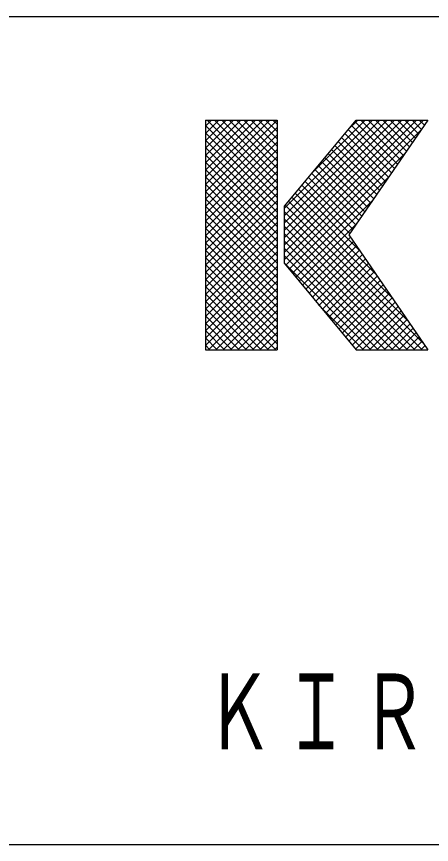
# Model space of a CAD drawing. Units: millimetres on the paper, enlarged 5 times. Extents: x -688 to 687, y -487 to 475.
# Drawn here: x -285.9 to -245.8, y -474.8 to -394.8 of the extents above; entities that cross this region are included whole.
import ezdxf

# ---------------------------------------------------------------- set-up
doc = ezdxf.new("R2010")
doc.units = ezdxf.units.MM
doc.header["$LTSCALE"] = 5
doc.layers.add('F-3_太線２', color=7, linetype='Continuous')
doc.layers.add('F-5_固定文字', color=7, linetype='Continuous')
doc.styles.add('ＭＳ ゴシック', font='')
doc.styles.get('ＭＳ ゴシック').set_extended_font_data('MS Gothic')

msp = doc.modelspace()

# ---------------------------------------------------------------- linework, layer by layer
at = {"layer": 'F-3_太線２', "color": 3}
for p, q in [((-687.667, -394.75), (687.333, -394.75)), ((-687.667, -474.75), (687.333, -474.75))]:
    msp.add_line(p, q, dxfattribs=at)
at = {"layer": 'F-5_固定文字'}
for p, q in [((-267.667, -405.336), (-267.081, -404.75)), ((-267.667, -406.043), (-266.374, -404.75)), ((-267.667, -406.75), (-265.666, -404.75)), ((-267.667, -407.457), (-264.959, -404.75)), ((-267.667, -408.164), (-264.252, -404.75)), ((-267.667, -408.872), (-263.545, -404.75)), ((-267.667, -409.579), (-262.838, -404.75)), ((-267.667, -410.286), (-262.131, -404.75)), ((-267.667, -410.993), (-261.424, -404.75)), ((-267.667, -404.75), (-260.732, -404.75)), ((-267.667, -411.7), (-260.732, -404.765)), ((-267.499, -404.75), (-260.732, -411.517)), ((-266.792, -404.75), (-260.732, -410.81)), ((-266.085, -404.75), (-260.732, -410.103)), ((-265.378, -404.75), (-260.732, -409.396)), ((-264.671, -404.75), (-260.732, -408.689)), ((-263.964, -404.75), (-260.732, -407.982)), ((-263.257, -404.75), (-260.732, -407.275)), ((-262.55, -404.75), (-260.732, -406.568)), ((-261.843, -404.75), (-260.732, -405.861)), ((-261.135, -404.75), (-260.732, -405.153)), ((-260.732, -404.75), (-260.732, -426.941)), ((-260.038, -413.264), (-251.524, -404.75)), ((-260.038, -413.971), (-250.817, -404.75)), ((-260.038, -414.678), (-250.11, -404.75)), ((-260.038, -415.385), (-249.403, -404.75)), ((-260.038, -416.092), (-248.696, -404.75)), ((-260.038, -416.8), (-247.989, -404.75)), ((-260.038, -417.507), (-247.282, -404.75)), ((-260.038, -418.214), (-246.575, -404.75)), ((-257.464, -409.983), (-252.231, -404.75)), ((-253.927, -405.739), (-252.939, -404.75)), ((-246.169, -404.75), (-253.797, -415.846)), ((-252.65, -404.75), (-248.809, -408.591)), ((-251.943, -404.75), (-248.521, -408.172)), ((-251.236, -404.75), (-248.233, -407.753)), ((-250.529, -404.75), (-247.945, -407.334)), ((-249.822, -404.75), (-247.657, -406.915)), ((-249.115, -404.75), (-247.369, -406.496)), ((-248.408, -404.75), (-247.081, -406.077)), ((-247.7, -404.75), (-246.793, -405.658)), ((-246.993, -404.75), (-246.505, -405.239)), ((-246.286, -404.75), (-246.217, -404.82)), ((-267.667, -405.29), (-260.732, -412.225)), ((-267.667, -412.407), (-260.732, -405.472)), ((-253.54, -405.274), (-249.385, -409.429)), ((-253.219, -404.889), (-249.097, -409.01)), ((-267.667, -405.997), (-260.732, -412.932)), ((-267.667, -413.114), (-260.732, -406.179)), ((-259.901, -418.784), (-246.832, -405.714)), ((-254.183, -406.046), (-249.962, -410.267)), ((-253.862, -405.66), (-249.674, -409.848)), ((-267.667, -406.704), (-260.732, -413.639)), ((-267.667, -413.821), (-260.732, -406.887)), ((-254.826, -406.817), (-250.538, -411.105)), ((-254.504, -406.431), (-250.25, -410.686)), ((-267.667, -407.411), (-260.732, -414.346)), ((-267.667, -414.528), (-260.732, -407.594)), ((-259.58, -419.17), (-248.387, -407.977)), ((-255.79, -407.974), (-251.402, -412.362)), ((-255.469, -407.588), (-251.114, -411.943)), ((-255.147, -407.203), (-250.826, -411.524)), ((-267.667, -408.118), (-260.732, -415.053)), ((-267.667, -415.235), (-260.732, -408.301)), ((-256.433, -408.745), (-251.978, -413.2)), ((-256.112, -408.36), (-251.69, -412.781)), ((-267.667, -408.825), (-260.732, -415.76)), ((-267.667, -415.943), (-260.732, -409.008)), ((-267.667, -409.532), (-260.732, -416.467)), ((-257.076, -409.517), (-252.554, -414.038)), ((-256.754, -409.131), (-252.266, -413.619)), ((-267.667, -416.65), (-260.732, -409.715)), ((-267.667, -410.24), (-260.732, -417.174)), ((-259.258, -419.555), (-249.943, -410.239)), ((-257.719, -410.288), (-253.13, -414.876)), ((-257.397, -409.902), (-252.842, -414.457)), ((-267.667, -417.357), (-260.732, -410.422)), ((-267.667, -410.947), (-260.732, -417.881)), ((-267.667, -418.064), (-260.732, -411.129)), ((-258.361, -411.059), (-253.707, -415.714)), ((-258.04, -410.674), (-253.419, -415.295)), ((-267.667, -411.654), (-260.732, -418.588)), ((-267.667, -418.771), (-260.732, -411.836)), ((-259.004, -411.831), (-251.173, -419.663)), ((-258.683, -411.445), (-252.728, -417.4)), ((-267.667, -412.361), (-260.732, -419.296)), ((-267.667, -419.478), (-260.732, -412.543)), ((-259.647, -412.602), (-248.062, -424.188)), ((-259.326, -412.217), (-249.617, -421.925)), ((-258.937, -419.941), (-251.498, -412.502)), ((-267.667, -413.068), (-260.732, -420.003)), ((-267.667, -420.185), (-260.732, -413.251)), ((-260.038, -418.619), (-260.038, -413.072)), ((-259.969, -412.988), (-246.506, -426.45)), ((-267.667, -413.775), (-260.732, -420.71)), ((-267.667, -420.892), (-260.732, -413.958)), ((-260.038, -413.625), (-246.723, -426.941)), ((-260.038, -414.332), (-247.43, -426.941)), ((-267.667, -414.482), (-260.732, -421.417)), ((-267.667, -421.599), (-260.732, -414.665)), ((-267.667, -415.189), (-260.732, -422.124)), ((-260.038, -415.039), (-248.137, -426.941)), ((-258.616, -420.327), (-253.054, -414.765)), ((-267.667, -422.307), (-260.732, -415.372)), ((-267.667, -415.896), (-260.732, -422.831)), ((-260.038, -415.747), (-248.844, -426.941)), ((-253.797, -415.846), (-246.169, -426.941)), ((-267.667, -423.014), (-260.732, -416.079)), ((-267.667, -416.604), (-260.732, -423.538)), ((-267.667, -423.721), (-260.732, -416.786)), ((-260.038, -416.454), (-249.551, -426.941)), ((-258.294, -420.712), (-253.646, -416.064)), ((-257.973, -421.098), (-253.358, -416.483)), ((-267.667, -417.311), (-260.732, -424.245)), ((-267.667, -424.428), (-260.732, -417.493)), ((-260.038, -417.161), (-250.258, -426.941)), ((-257.651, -421.484), (-253.07, -416.902)), ((-257.33, -421.869), (-252.782, -417.321)), ((-267.667, -418.018), (-260.732, -424.952)), ((-267.667, -425.135), (-260.732, -418.2)), ((-260.038, -417.868), (-250.965, -426.941)), ((-257.009, -422.255), (-252.494, -417.741)), ((-256.687, -422.641), (-252.206, -418.16)), ((-267.667, -418.725), (-260.732, -425.66)), ((-267.667, -425.842), (-260.732, -418.907)), ((-260.038, -418.575), (-251.672, -426.941)), ((-260.038, -418.619), (-253.103, -426.941)), ((-256.366, -423.026), (-251.918, -418.579)), ((-256.044, -423.412), (-251.63, -418.998)), ((-267.667, -419.432), (-260.732, -426.367)), ((-267.667, -426.549), (-260.732, -419.615)), ((-255.723, -423.798), (-251.342, -419.417)), ((-255.401, -424.183), (-251.054, -419.836)), ((-267.667, -420.139), (-260.865, -426.941)), ((-267.351, -426.941), (-260.732, -420.322)), ((-255.08, -424.569), (-250.766, -420.255)), ((-254.759, -424.955), (-250.477, -420.674)), ((-267.667, -420.846), (-261.572, -426.941)), ((-267.667, -421.553), (-262.279, -426.941)), ((-266.644, -426.941), (-260.732, -421.029)), ((-254.437, -425.341), (-250.189, -421.093)), ((-254.116, -425.726), (-249.901, -421.512)), ((-267.667, -422.26), (-262.986, -426.941)), ((-265.937, -426.941), (-260.732, -421.736)), ((-253.794, -426.112), (-249.613, -421.931)), ((-253.473, -426.498), (-249.325, -422.35)), ((-267.667, -422.968), (-263.693, -426.941)), ((-265.23, -426.941), (-260.732, -422.443)), ((-264.523, -426.941), (-260.732, -423.15)), ((-256.724, -422.597), (-252.379, -426.941)), ((-253.151, -426.883), (-249.037, -422.769)), ((-252.502, -426.941), (-248.749, -423.188)), ((-267.667, -423.675), (-264.4, -426.941)), ((-263.816, -426.941), (-260.732, -423.857)), ((-251.795, -426.941), (-248.461, -423.607)), ((-267.667, -424.382), (-265.107, -426.941)), ((-263.109, -426.941), (-260.732, -424.564)), ((-251.088, -426.941), (-248.173, -424.026)), ((-250.381, -426.941), (-247.885, -424.445)), ((-267.667, -425.089), (-265.814, -426.941)), ((-262.402, -426.941), (-260.732, -425.271)), ((-249.674, -426.941), (-247.597, -424.864)), ((-248.967, -426.941), (-247.309, -425.283)), ((-267.667, -425.796), (-266.522, -426.941)), ((-261.695, -426.941), (-260.732, -425.978)), ((-248.26, -426.941), (-247.021, -425.702)), ((-247.552, -426.941), (-246.732, -426.121)), ((-267.667, -426.503), (-267.229, -426.941)), ((-260.987, -426.941), (-260.732, -426.686)), ((-253.187, -426.84), (-253.087, -426.941)), ((-253.103, -426.941), (-246.169, -426.941)), ((-246.845, -426.941), (-246.444, -426.54))]:
    msp.add_line(p, q, dxfattribs=at)
for points in [[(-267.667, -404.75), (-267.667, -426.941), (-260.732, -426.941)], [(-260.038, -413.072), (-253.103, -404.75), (-246.169, -404.75)]]:
    msp.add_lwpolyline(points, dxfattribs=at)

# ---------------------------------------------------------------- texts
at = {"layer": 'F-5_固定文字', "color": 4, "insert": (-267.667, -466.64), "char_height": 7.331, "attachment_point": 7, "style": 'ＭＳ ゴシック'}
msp.add_mtext('\\T1.15;\\W0.65;ＫＩＲＩＩ\u3000ＣＯＮＳＴＲＵＣＴＩＯＮ\u3000ＭＡＴＥＲＩＡＬＳ\u3000ＣＯ．，ＬＴＤ．', dxfattribs=at)

doc.saveas('drawing.dxf')
